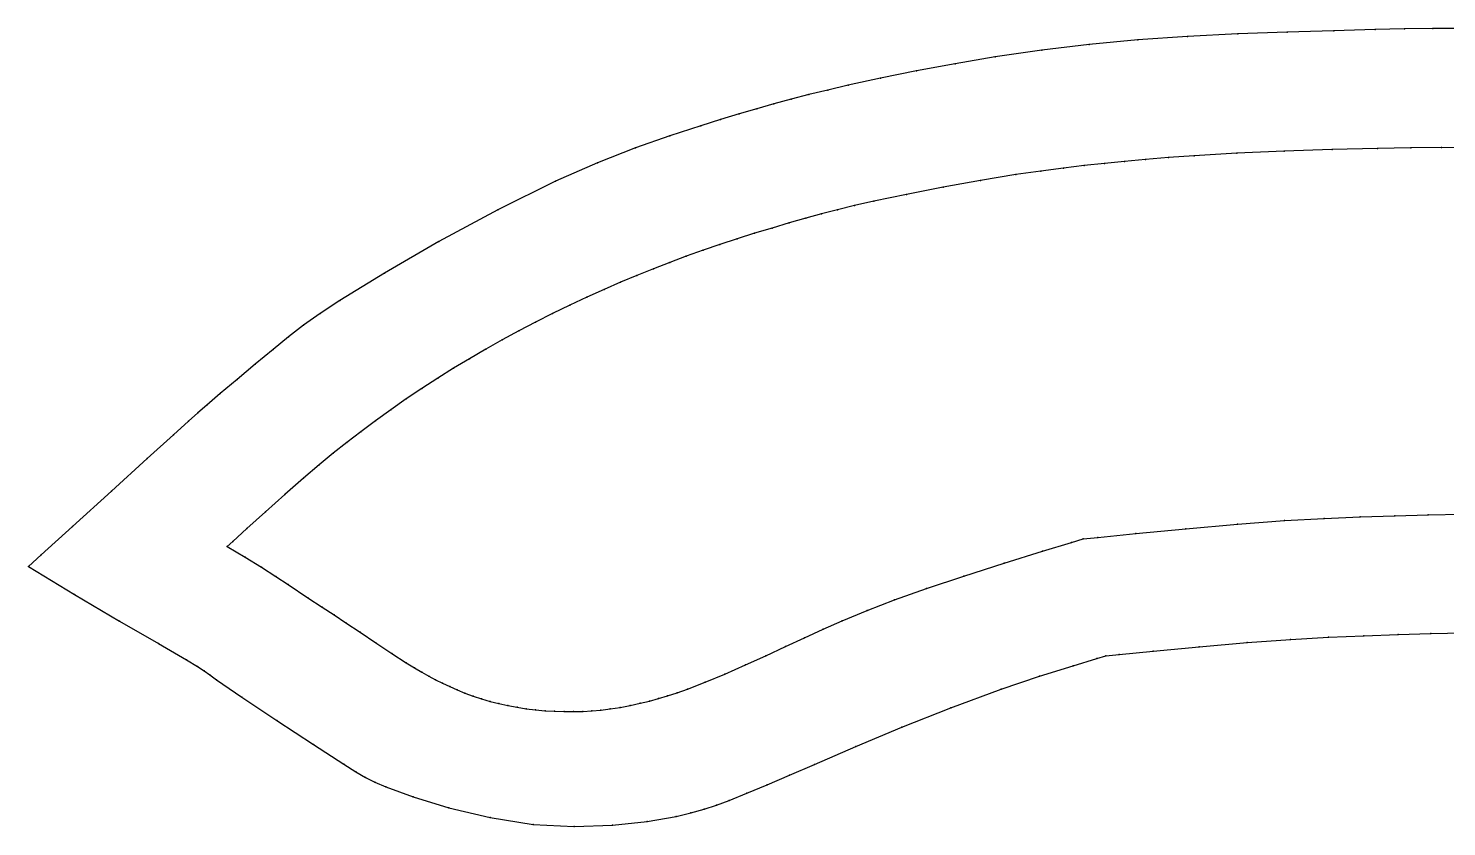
# Model space of a CAD drawing. Extents: x 50 to 2594, y 47 to 2136.
# Drawn here: x 2339.2 to 2434.8, y 1558.4 to 1612.2 of the extents above; entities that cross this region are included whole.
import ezdxf

# ---------------------------------------------------------------- set-up
doc = ezdxf.new("R2010")
doc.units = 0

# ---------------------------------------------------------------- blocks, each defined once
blk = doc.blocks.new('837.CUELLO_XS')
at = {"layer": '1'}
blk.add_lwpolyline([(2435.938, 1612.176), (2433.84, 1612.188), (2431.931, 1612.157), (2429.948, 1612.104), (2427.161, 1612.032), (2424.027, 1611.943), (2420.694, 1611.82), (2417.311, 1611.647), (2413.95, 1611.405), (2410.679, 1611.094), (2407.483, 1610.713), (2404.35, 1610.261), (2401.649, 1609.809), (2399.053, 1609.325), (2396.631, 1608.832), (2394.451, 1608.355), (2393.064, 1608.033), (2391.795, 1607.722), (2390.602, 1607.414), (2389.443, 1607.101), (2388.284, 1606.774), (2387.093, 1606.425), (2385.845, 1606.047), (2384.515, 1605.633), (2382.434, 1604.958), (2380.12, 1604.143), (2377.557, 1603.139), (2374.73, 1601.896), (2370.837, 1599.968), (2366.871, 1597.824), (2363.199, 1595.704), (2360.19, 1593.85), (2358.862, 1592.971), (2357.754, 1592.183), (2356.738, 1591.404), (2355.689, 1590.556), (2354.495, 1589.567), (2353.266, 1588.537), (2352.134, 1587.581), (2351.232, 1586.813), (2350.624, 1586.289), (2349.992, 1585.726), (2348.976, 1584.805), (2347.217, 1583.204), (2344.8, 1581.008), (2342.175, 1578.624), (2340.068, 1576.711), (2339.205, 1575.927), (2342.304, 1574.04), (2345.338, 1572.26), (2347.972, 1570.743), (2349.869, 1569.644), (2350.598, 1569.201), (2351.054, 1568.899), (2351.424, 1568.63), (2351.89, 1568.291), (2353.584, 1567.132), (2355.937, 1565.571), (2358.411, 1563.95), (2360.47, 1562.614), (2361.278, 1562.099), (2361.926, 1561.714), (2362.548, 1561.397), (2363.281, 1561.084), (2365.128, 1560.413), (2367.544, 1559.681), (2370.313, 1559.021), (2373.22, 1558.565), (2375.982, 1558.411), (2378.572, 1558.499), (2380.893, 1558.754), (2382.846, 1559.1), (2383.847, 1559.333), (2384.733, 1559.584), (2385.568, 1559.862), (2386.419, 1560.18), (2387.624, 1560.662), (2388.975, 1561.227), (2390.485, 1561.874), (2392.167, 1562.602), (2394.966, 1563.808), (2398.066, 1565.109), (2401.363, 1566.424), (2404.755, 1567.674), (2407.342, 1568.543), (2409.596, 1569.253), (2411.19, 1569.731), (2411.793, 1569.907), (2412.699, 1570.002), (2415.002, 1570.236), (2418.086, 1570.533), (2421.332, 1570.817), (2424.236, 1571.028), (2426.814, 1571.173), (2429.195, 1571.272), (2431.505, 1571.349), (2433.71, 1571.414), (2435.956, 1571.467)], dxfattribs=at)
at = {"layer": '14'}
blk.add_lwpolyline([(2436.392, 1604.145), (2434.425, 1604.154), (2432.361, 1604.142), (2430.114, 1604.106), (2427.049, 1604.026), (2423.812, 1603.912), (2420.638, 1603.771), (2417.761, 1603.609), (2416.024, 1603.486), (2414.48, 1603.357), (2413.063, 1603.223), (2411.706, 1603.084), (2410.353, 1602.939), (2408.942, 1602.776), (2407.424, 1602.579), (2405.749, 1602.334), (2403.36, 1601.94), (2400.834, 1601.483), (2398.369, 1601.003), (2396.165, 1600.541), (2394.868, 1600.247), (2393.722, 1599.966), (2392.656, 1599.687), (2391.599, 1599.397), (2390.478, 1599.079), (2389.316, 1598.739), (2388.134, 1598.382), (2386.954, 1598.01), (2385.798, 1597.629), (2384.661, 1597.237), (2383.538, 1596.834), (2382.425, 1596.418), (2381.317, 1595.988), (2380.211, 1595.544), (2379.104, 1595.082), (2377.993, 1594.6), (2376.84, 1594.08), (2375.684, 1593.539), (2374.53, 1592.978), (2373.384, 1592.399), (2372.252, 1591.805), (2371.132, 1591.196), (2370.025, 1590.573), (2368.931, 1589.936), (2367.854, 1589.289), (2366.787, 1588.624), (2365.726, 1587.938), (2364.669, 1587.228), (2363.625, 1586.497), (2362.598, 1585.754), (2361.606, 1585.015), (2360.668, 1584.294), (2359.741, 1583.561), (2358.799, 1582.786), (2357.748, 1581.889), (2356.496, 1580.789), (2355.194, 1579.627), (2353.931, 1578.49), (2352.975, 1577.626), (2352.596, 1577.282), (2353.814, 1576.574), (2354.906, 1575.896), (2355.87, 1575.269), (2356.705, 1574.712), (2358.04, 1573.825), (2359.009, 1573.189), (2359.799, 1572.674), (2360.595, 1572.15), (2361.559, 1571.504), (2362.624, 1570.787), (2363.689, 1570.078), (2364.656, 1569.452), (2365.22, 1569.102), (2365.72, 1568.809), (2366.185, 1568.551), (2366.645, 1568.31), (2367.109, 1568.076), (2367.595, 1567.844), (2368.097, 1567.619), (2368.615, 1567.406), (2369.173, 1567.201), (2369.743, 1567.015), (2370.323, 1566.848), (2370.911, 1566.699), (2371.518, 1566.566), (2372.131, 1566.452), (2372.751, 1566.356), (2373.378, 1566.28), (2374.02, 1566.221), (2374.665, 1566.181), (2375.308, 1566.159), (2375.944, 1566.156), (2376.556, 1566.17), (2377.165, 1566.204), (2377.777, 1566.259), (2378.4, 1566.337), (2379.071, 1566.445), (2379.748, 1566.574), (2380.417, 1566.719), (2381.061, 1566.874), (2381.67, 1567.034), (2382.276, 1567.212), (2382.911, 1567.419), (2383.612, 1567.672), (2384.797, 1568.137), (2386.123, 1568.692), (2387.517, 1569.3), (2388.905, 1569.927), (2390.222, 1570.537), (2391.495, 1571.132), (2392.755, 1571.713), (2394.036, 1572.282), (2395.712, 1572.979), (2397.57, 1573.691), (2399.714, 1574.452), (2402.245, 1575.294), (2404.95, 1576.154), (2407.547, 1576.96), (2409.499, 1577.556), (2410.269, 1577.79), (2411.275, 1577.895), (2413.819, 1578.153), (2417.19, 1578.48), (2420.673, 1578.79), (2423.832, 1579.024), (2426.524, 1579.176), (2428.941, 1579.274), (2431.271, 1579.345), (2433.519, 1579.409), (2435.839, 1579.463)], dxfattribs=at)
at = {"layer": '2'}
for p in [(2410.269, 1577.79), (2352.596, 1577.282), (2339.205, 1575.927), (2411.793, 1569.907)]:
    blk.add_point(p, dxfattribs=at)
at = {"layer": '3'}
for p in [(2431.931, 1612.157), (2433.84, 1612.188), (2413.95, 1611.405), (2417.311, 1611.647), (2420.694, 1611.82), (2424.027, 1611.943), (2427.161, 1612.032), (2429.948, 1612.104), (2404.35, 1610.261), (2407.483, 1610.713), (2410.679, 1611.094), (2399.053, 1609.325), (2401.649, 1609.809), (2394.451, 1608.355), (2396.631, 1608.832), (2390.602, 1607.414), (2391.795, 1607.722), (2393.064, 1608.033), (2387.093, 1606.425), (2388.284, 1606.774), (2389.443, 1607.101), (2384.515, 1605.633), (2385.845, 1606.047), (2382.434, 1604.958), (2380.12, 1604.143), (2417.761, 1603.609), (2420.638, 1603.771), (2423.812, 1603.912), (2427.049, 1604.026), (2430.114, 1604.106), (2432.361, 1604.142), (2434.425, 1604.154), (2377.557, 1603.139), (2407.424, 1602.579), (2408.942, 1602.776), (2410.353, 1602.939), (2411.706, 1603.084), (2413.063, 1603.223), (2414.48, 1603.357), (2416.024, 1603.486), (2374.73, 1601.896), (2403.36, 1601.94), (2405.749, 1602.334), (2398.369, 1601.003), (2400.834, 1601.483), (2370.837, 1599.968), (2393.722, 1599.966), (2394.868, 1600.247), (2396.165, 1600.541), (2389.316, 1598.739), (2390.478, 1599.079), (2391.599, 1599.397), (2392.656, 1599.687), (2366.871, 1597.824), (2386.954, 1598.01), (2388.134, 1598.382), (2383.538, 1596.834), (2384.661, 1597.237), (2385.798, 1597.629), (2381.317, 1595.988), (2382.425, 1596.418), (2363.199, 1595.704), (2379.104, 1595.082), (2380.211, 1595.544), (2376.84, 1594.08), (2377.993, 1594.6), (2360.19, 1593.85), (2375.684, 1593.539), (2357.754, 1592.183), (2358.862, 1592.971), (2373.384, 1592.399), (2374.53, 1592.978), (2356.738, 1591.404), (2371.132, 1591.196), (2372.252, 1591.805), (2355.689, 1590.556), (2370.025, 1590.573), (2354.495, 1589.567), (2367.854, 1589.289), (2368.931, 1589.936), (2353.266, 1588.537), (2366.787, 1588.624), (2352.134, 1587.581), (2365.726, 1587.938), (2351.232, 1586.813), (2363.625, 1586.497), (2364.669, 1587.228), (2349.992, 1585.726), (2350.624, 1586.289), (2362.598, 1585.754), (2348.976, 1584.805), (2361.606, 1585.015), (2359.741, 1583.561), (2360.668, 1584.294), (2347.217, 1583.204), (2358.799, 1582.786), (2357.748, 1581.889), (2344.8, 1581.008), (2356.496, 1580.789), (2355.194, 1579.627), (2420.673, 1578.79), (2423.832, 1579.024), (2426.524, 1579.176), (2428.941, 1579.274), (2431.271, 1579.345), (2433.519, 1579.409), (2342.175, 1578.624), (2353.931, 1578.49), (2411.275, 1577.895), (2413.819, 1578.153), (2417.19, 1578.48), (2352.975, 1577.626), (2407.547, 1576.96), (2409.499, 1577.556), (2340.068, 1576.711), (2353.814, 1576.574), (2354.906, 1575.896), (2404.95, 1576.154), (2355.87, 1575.269), (2402.245, 1575.294), (2342.304, 1574.04), (2356.705, 1574.712), (2399.714, 1574.452), (2358.04, 1573.825), (2359.009, 1573.189), (2395.712, 1572.979), (2397.57, 1573.691), (2345.338, 1572.26), (2359.799, 1572.674), (2360.595, 1572.15), (2394.036, 1572.282), (2361.559, 1571.504), (2391.495, 1571.132), (2392.755, 1571.713), (2424.236, 1571.028), (2426.814, 1571.173), (2429.195, 1571.272), (2431.505, 1571.349), (2433.71, 1571.414), (2347.972, 1570.743), (2362.624, 1570.787), (2363.689, 1570.078), (2390.222, 1570.537), (2415.002, 1570.236), (2418.086, 1570.533), (2421.332, 1570.817), (2349.869, 1569.644), (2350.598, 1569.201), (2364.656, 1569.452), (2387.517, 1569.3), (2388.905, 1569.927), (2409.596, 1569.253), (2411.19, 1569.731), (2412.699, 1570.002), (2351.054, 1568.899), (2351.424, 1568.63), (2351.89, 1568.291), (2365.22, 1569.102), (2365.72, 1568.809), (2366.185, 1568.551), (2366.645, 1568.31), (2386.123, 1568.692), (2407.342, 1568.543), (2367.109, 1568.076), (2367.595, 1567.844), (2368.097, 1567.619), (2368.615, 1567.406), (2382.276, 1567.212), (2382.911, 1567.419), (2383.612, 1567.672), (2384.797, 1568.137), (2404.755, 1567.674), (2353.584, 1567.132), (2369.173, 1567.201), (2369.743, 1567.015), (2370.323, 1566.848), (2370.911, 1566.699), (2371.518, 1566.566), (2372.131, 1566.452), (2372.751, 1566.356), (2373.378, 1566.28), (2377.777, 1566.259), (2378.4, 1566.337), (2379.071, 1566.445), (2379.748, 1566.574), (2380.417, 1566.719), (2381.061, 1566.874), (2381.67, 1567.034), (2401.363, 1566.424), (2355.937, 1565.571), (2374.02, 1566.221), (2374.665, 1566.181), (2375.308, 1566.159), (2375.944, 1566.156), (2376.556, 1566.17), (2377.165, 1566.204), (2398.066, 1565.109), (2358.411, 1563.95), (2394.966, 1563.808), (2360.47, 1562.614), (2392.167, 1562.602), (2361.278, 1562.099), (2361.926, 1561.714), (2390.485, 1561.874), (2362.548, 1561.397), (2363.281, 1561.084), (2387.624, 1560.662), (2388.975, 1561.227), (2365.128, 1560.413), (2367.544, 1559.681), (2384.733, 1559.584), (2385.568, 1559.862), (2386.419, 1560.18), (2370.313, 1559.021), (2380.893, 1558.754), (2382.846, 1559.1), (2383.847, 1559.333), (2373.22, 1558.565), (2375.982, 1558.411), (2378.572, 1558.499)]:
    blk.add_point(p, dxfattribs=at)
blk = doc.blocks.new('837.CUELLO_S')
at = {"layer": '1'}
blk.add_lwpolyline([(2435.938, 1612.176), (2433.84, 1612.188), (2431.931, 1612.157), (2429.948, 1612.104), (2427.161, 1612.032), (2424.027, 1611.943), (2420.694, 1611.82), (2417.311, 1611.647), (2413.95, 1611.405), (2410.679, 1611.094), (2407.483, 1610.713), (2404.35, 1610.261), (2401.649, 1609.809), (2399.053, 1609.325), (2396.631, 1608.832), (2394.451, 1608.355), (2393.064, 1608.033), (2391.795, 1607.722), (2390.602, 1607.414), (2389.443, 1607.101), (2388.284, 1606.774), (2387.093, 1606.425), (2385.845, 1606.047), (2384.515, 1605.633), (2382.434, 1604.958), (2380.12, 1604.143), (2377.557, 1603.139), (2374.73, 1601.896), (2370.837, 1599.968), (2366.871, 1597.824), (2363.199, 1595.704), (2360.19, 1593.85), (2358.862, 1592.971), (2357.754, 1592.183), (2356.738, 1591.404), (2355.689, 1590.556), (2354.495, 1589.567), (2353.266, 1588.537), (2352.134, 1587.581), (2351.232, 1586.813), (2350.624, 1586.289), (2349.992, 1585.726), (2348.976, 1584.805), (2347.217, 1583.204), (2344.8, 1581.008), (2342.175, 1578.624), (2340.068, 1576.711), (2339.205, 1575.927), (2342.304, 1574.04), (2345.338, 1572.26), (2347.972, 1570.743), (2349.869, 1569.644), (2350.598, 1569.201), (2351.054, 1568.899), (2351.424, 1568.63), (2351.89, 1568.291), (2353.584, 1567.132), (2355.937, 1565.571), (2358.411, 1563.95), (2360.47, 1562.614), (2361.278, 1562.099), (2361.926, 1561.714), (2362.548, 1561.397), (2363.281, 1561.084), (2365.128, 1560.413), (2367.544, 1559.681), (2370.313, 1559.021), (2373.22, 1558.565), (2375.982, 1558.411), (2378.572, 1558.499), (2380.893, 1558.754), (2382.846, 1559.1), (2383.847, 1559.333), (2384.733, 1559.584), (2385.568, 1559.862), (2386.419, 1560.18), (2387.624, 1560.662), (2388.975, 1561.227), (2390.485, 1561.874), (2392.167, 1562.602), (2394.966, 1563.808), (2398.066, 1565.109), (2401.363, 1566.424), (2404.755, 1567.674), (2407.342, 1568.543), (2409.596, 1569.253), (2411.19, 1569.731), (2411.793, 1569.907), (2412.699, 1570.002), (2415.002, 1570.236), (2418.086, 1570.533), (2421.332, 1570.817), (2424.236, 1571.028), (2426.814, 1571.173), (2429.195, 1571.272), (2431.505, 1571.349), (2433.71, 1571.414), (2435.956, 1571.467)], dxfattribs=at)
at = {"layer": '14'}
blk.add_lwpolyline([(2436.392, 1604.145), (2434.425, 1604.154), (2432.361, 1604.142), (2430.114, 1604.106), (2427.049, 1604.026), (2423.812, 1603.912), (2420.638, 1603.771), (2417.761, 1603.609), (2416.024, 1603.486), (2414.48, 1603.357), (2413.063, 1603.223), (2411.706, 1603.084), (2410.353, 1602.939), (2408.942, 1602.776), (2407.424, 1602.579), (2405.749, 1602.334), (2403.36, 1601.94), (2400.834, 1601.483), (2398.369, 1601.003), (2396.165, 1600.541), (2394.868, 1600.247), (2393.722, 1599.966), (2392.656, 1599.687), (2391.599, 1599.397), (2390.478, 1599.079), (2389.316, 1598.739), (2388.134, 1598.382), (2386.954, 1598.01), (2385.798, 1597.629), (2384.661, 1597.237), (2383.538, 1596.834), (2382.425, 1596.418), (2381.317, 1595.988), (2380.211, 1595.544), (2379.104, 1595.082), (2377.993, 1594.6), (2376.84, 1594.08), (2375.684, 1593.539), (2374.53, 1592.978), (2373.384, 1592.399), (2372.252, 1591.805), (2371.132, 1591.196), (2370.025, 1590.573), (2368.931, 1589.936), (2367.854, 1589.289), (2366.787, 1588.624), (2365.726, 1587.938), (2364.669, 1587.228), (2363.625, 1586.497), (2362.598, 1585.754), (2361.606, 1585.015), (2360.668, 1584.294), (2359.741, 1583.561), (2358.799, 1582.786), (2357.748, 1581.889), (2356.496, 1580.789), (2355.194, 1579.627), (2353.931, 1578.49), (2352.975, 1577.626), (2352.596, 1577.282), (2353.814, 1576.574), (2354.906, 1575.896), (2355.87, 1575.269), (2356.705, 1574.712), (2358.04, 1573.825), (2359.009, 1573.189), (2359.799, 1572.674), (2360.595, 1572.15), (2361.559, 1571.504), (2362.624, 1570.787), (2363.689, 1570.078), (2364.656, 1569.452), (2365.22, 1569.102), (2365.72, 1568.809), (2366.185, 1568.551), (2366.645, 1568.31), (2367.109, 1568.076), (2367.595, 1567.844), (2368.097, 1567.619), (2368.615, 1567.406), (2369.173, 1567.201), (2369.743, 1567.015), (2370.323, 1566.848), (2370.911, 1566.699), (2371.518, 1566.566), (2372.131, 1566.452), (2372.751, 1566.356), (2373.378, 1566.28), (2374.02, 1566.221), (2374.665, 1566.181), (2375.308, 1566.159), (2375.944, 1566.156), (2376.556, 1566.17), (2377.165, 1566.204), (2377.777, 1566.259), (2378.4, 1566.337), (2379.071, 1566.445), (2379.748, 1566.574), (2380.417, 1566.719), (2381.061, 1566.874), (2381.67, 1567.034), (2382.276, 1567.212), (2382.911, 1567.419), (2383.612, 1567.672), (2384.797, 1568.137), (2386.123, 1568.692), (2387.517, 1569.3), (2388.905, 1569.927), (2390.222, 1570.537), (2391.495, 1571.132), (2392.755, 1571.713), (2394.036, 1572.282), (2395.712, 1572.979), (2397.57, 1573.691), (2399.714, 1574.452), (2402.245, 1575.294), (2404.95, 1576.154), (2407.547, 1576.96), (2409.499, 1577.556), (2410.269, 1577.79), (2411.275, 1577.895), (2413.819, 1578.153), (2417.19, 1578.48), (2420.673, 1578.79), (2423.832, 1579.024), (2426.524, 1579.176), (2428.941, 1579.274), (2431.271, 1579.345), (2433.519, 1579.409), (2435.839, 1579.463)], dxfattribs=at)
at = {"layer": '2'}
for p in [(2410.269, 1577.79), (2352.596, 1577.282), (2339.205, 1575.927), (2411.793, 1569.907)]:
    blk.add_point(p, dxfattribs=at)
at = {"layer": '3'}
for p in [(2431.931, 1612.157), (2433.84, 1612.188), (2413.95, 1611.405), (2417.311, 1611.647), (2420.694, 1611.82), (2424.027, 1611.943), (2427.161, 1612.032), (2429.948, 1612.104), (2404.35, 1610.261), (2407.483, 1610.713), (2410.679, 1611.094), (2399.053, 1609.325), (2401.649, 1609.809), (2394.451, 1608.355), (2396.631, 1608.832), (2390.602, 1607.414), (2391.795, 1607.722), (2393.064, 1608.033), (2387.093, 1606.425), (2388.284, 1606.774), (2389.443, 1607.101), (2384.515, 1605.633), (2385.845, 1606.047), (2382.434, 1604.958), (2380.12, 1604.143), (2417.761, 1603.609), (2420.638, 1603.771), (2423.812, 1603.912), (2427.049, 1604.026), (2430.114, 1604.106), (2432.361, 1604.142), (2434.425, 1604.154), (2377.557, 1603.139), (2407.424, 1602.579), (2408.942, 1602.776), (2410.353, 1602.939), (2411.706, 1603.084), (2413.063, 1603.223), (2414.48, 1603.357), (2416.024, 1603.486), (2374.73, 1601.896), (2403.36, 1601.94), (2405.749, 1602.334), (2398.369, 1601.003), (2400.834, 1601.483), (2370.837, 1599.968), (2393.722, 1599.966), (2394.868, 1600.247), (2396.165, 1600.541), (2389.316, 1598.739), (2390.478, 1599.079), (2391.599, 1599.397), (2392.656, 1599.687), (2366.871, 1597.824), (2386.954, 1598.01), (2388.134, 1598.382), (2383.538, 1596.834), (2384.661, 1597.237), (2385.798, 1597.629), (2381.317, 1595.988), (2382.425, 1596.418), (2363.199, 1595.704), (2379.104, 1595.082), (2380.211, 1595.544), (2376.84, 1594.08), (2377.993, 1594.6), (2360.19, 1593.85), (2375.684, 1593.539), (2357.754, 1592.183), (2358.862, 1592.971), (2373.384, 1592.399), (2374.53, 1592.978), (2356.738, 1591.404), (2371.132, 1591.196), (2372.252, 1591.805), (2355.689, 1590.556), (2370.025, 1590.573), (2354.495, 1589.567), (2367.854, 1589.289), (2368.931, 1589.936), (2353.266, 1588.537), (2366.787, 1588.624), (2352.134, 1587.581), (2365.726, 1587.938), (2351.232, 1586.813), (2363.625, 1586.497), (2364.669, 1587.228), (2349.992, 1585.726), (2350.624, 1586.289), (2362.598, 1585.754), (2348.976, 1584.805), (2361.606, 1585.015), (2359.741, 1583.561), (2360.668, 1584.294), (2347.217, 1583.204), (2358.799, 1582.786), (2357.748, 1581.889), (2344.8, 1581.008), (2356.496, 1580.789), (2355.194, 1579.627), (2420.673, 1578.79), (2423.832, 1579.024), (2426.524, 1579.176), (2428.941, 1579.274), (2431.271, 1579.345), (2433.519, 1579.409), (2342.175, 1578.624), (2353.931, 1578.49), (2411.275, 1577.895), (2413.819, 1578.153), (2417.19, 1578.48), (2352.975, 1577.626), (2407.547, 1576.96), (2409.499, 1577.556), (2340.068, 1576.711), (2353.814, 1576.574), (2354.906, 1575.896), (2404.95, 1576.154), (2355.87, 1575.269), (2402.245, 1575.294), (2342.304, 1574.04), (2356.705, 1574.712), (2399.714, 1574.452), (2358.04, 1573.825), (2359.009, 1573.189), (2395.712, 1572.979), (2397.57, 1573.691), (2345.338, 1572.26), (2359.799, 1572.674), (2360.595, 1572.15), (2394.036, 1572.282), (2361.559, 1571.504), (2391.495, 1571.132), (2392.755, 1571.713), (2424.236, 1571.028), (2426.814, 1571.173), (2429.195, 1571.272), (2431.505, 1571.349), (2433.71, 1571.414), (2347.972, 1570.743), (2362.624, 1570.787), (2363.689, 1570.078), (2390.222, 1570.537), (2415.002, 1570.236), (2418.086, 1570.533), (2421.332, 1570.817), (2349.869, 1569.644), (2350.598, 1569.201), (2364.656, 1569.452), (2387.517, 1569.3), (2388.905, 1569.927), (2409.596, 1569.253), (2411.19, 1569.731), (2412.699, 1570.002), (2351.054, 1568.899), (2351.424, 1568.63), (2351.89, 1568.291), (2365.22, 1569.102), (2365.72, 1568.809), (2366.185, 1568.551), (2366.645, 1568.31), (2386.123, 1568.692), (2407.342, 1568.543), (2367.109, 1568.076), (2367.595, 1567.844), (2368.097, 1567.619), (2368.615, 1567.406), (2382.276, 1567.212), (2382.911, 1567.419), (2383.612, 1567.672), (2384.797, 1568.137), (2404.755, 1567.674), (2353.584, 1567.132), (2369.173, 1567.201), (2369.743, 1567.015), (2370.323, 1566.848), (2370.911, 1566.699), (2371.518, 1566.566), (2372.131, 1566.452), (2372.751, 1566.356), (2373.378, 1566.28), (2377.777, 1566.259), (2378.4, 1566.337), (2379.071, 1566.445), (2379.748, 1566.574), (2380.417, 1566.719), (2381.061, 1566.874), (2381.67, 1567.034), (2401.363, 1566.424), (2355.937, 1565.571), (2374.02, 1566.221), (2374.665, 1566.181), (2375.308, 1566.159), (2375.944, 1566.156), (2376.556, 1566.17), (2377.165, 1566.204), (2398.066, 1565.109), (2358.411, 1563.95), (2394.966, 1563.808), (2360.47, 1562.614), (2392.167, 1562.602), (2361.278, 1562.099), (2361.926, 1561.714), (2390.485, 1561.874), (2362.548, 1561.397), (2363.281, 1561.084), (2387.624, 1560.662), (2388.975, 1561.227), (2365.128, 1560.413), (2367.544, 1559.681), (2384.733, 1559.584), (2385.568, 1559.862), (2386.419, 1560.18), (2370.313, 1559.021), (2380.893, 1558.754), (2382.846, 1559.1), (2383.847, 1559.333), (2373.22, 1558.565), (2375.982, 1558.411), (2378.572, 1558.499)]:
    blk.add_point(p, dxfattribs=at)
blk = doc.blocks.new('837.CUELLO_M')
at = {"layer": '1'}
blk.add_lwpolyline([(2435.938, 1612.176), (2433.84, 1612.188), (2431.931, 1612.157), (2429.948, 1612.104), (2427.161, 1612.032), (2424.027, 1611.943), (2420.694, 1611.82), (2417.311, 1611.647), (2413.95, 1611.405), (2410.679, 1611.094), (2407.483, 1610.713), (2404.35, 1610.261), (2401.649, 1609.809), (2399.053, 1609.325), (2396.631, 1608.832), (2394.451, 1608.355), (2393.064, 1608.033), (2391.795, 1607.722), (2390.602, 1607.414), (2389.443, 1607.101), (2388.284, 1606.774), (2387.093, 1606.425), (2385.845, 1606.047), (2384.515, 1605.633), (2382.434, 1604.958), (2380.12, 1604.143), (2377.557, 1603.139), (2374.73, 1601.896), (2370.837, 1599.968), (2366.871, 1597.824), (2363.199, 1595.704), (2360.19, 1593.85), (2358.862, 1592.971), (2357.754, 1592.183), (2356.738, 1591.404), (2355.689, 1590.556), (2354.495, 1589.567), (2353.266, 1588.537), (2352.134, 1587.581), (2351.232, 1586.813), (2350.624, 1586.289), (2349.992, 1585.726), (2348.976, 1584.805), (2347.217, 1583.204), (2344.8, 1581.008), (2342.175, 1578.624), (2340.068, 1576.711), (2339.205, 1575.927), (2342.304, 1574.04), (2345.338, 1572.26), (2347.972, 1570.743), (2349.869, 1569.644), (2350.598, 1569.201), (2351.054, 1568.899), (2351.424, 1568.63), (2351.89, 1568.291), (2353.584, 1567.132), (2355.937, 1565.571), (2358.411, 1563.95), (2360.47, 1562.614), (2361.278, 1562.099), (2361.926, 1561.714), (2362.548, 1561.397), (2363.281, 1561.084), (2365.128, 1560.413), (2367.544, 1559.681), (2370.313, 1559.021), (2373.22, 1558.565), (2375.982, 1558.411), (2378.572, 1558.499), (2380.893, 1558.754), (2382.846, 1559.1), (2383.847, 1559.333), (2384.733, 1559.584), (2385.568, 1559.862), (2386.419, 1560.18), (2387.624, 1560.662), (2388.975, 1561.227), (2390.485, 1561.874), (2392.167, 1562.602), (2394.966, 1563.808), (2398.066, 1565.109), (2401.363, 1566.424), (2404.755, 1567.674), (2407.342, 1568.543), (2409.596, 1569.253), (2411.19, 1569.731), (2411.793, 1569.907), (2412.699, 1570.002), (2415.002, 1570.236), (2418.086, 1570.533), (2421.332, 1570.817), (2424.236, 1571.028), (2426.814, 1571.173), (2429.195, 1571.272), (2431.505, 1571.349), (2433.71, 1571.414), (2435.956, 1571.467)], dxfattribs=at)
at = {"layer": '14'}
blk.add_lwpolyline([(2436.392, 1604.145), (2434.425, 1604.154), (2432.361, 1604.142), (2430.114, 1604.106), (2427.049, 1604.026), (2423.812, 1603.912), (2420.638, 1603.771), (2417.761, 1603.609), (2416.024, 1603.486), (2414.48, 1603.357), (2413.063, 1603.223), (2411.706, 1603.084), (2410.353, 1602.939), (2408.942, 1602.776), (2407.424, 1602.579), (2405.749, 1602.334), (2403.36, 1601.94), (2400.834, 1601.483), (2398.369, 1601.003), (2396.165, 1600.541), (2394.868, 1600.247), (2393.722, 1599.966), (2392.656, 1599.687), (2391.599, 1599.397), (2390.478, 1599.079), (2389.316, 1598.739), (2388.134, 1598.382), (2386.954, 1598.01), (2385.798, 1597.629), (2384.661, 1597.237), (2383.538, 1596.834), (2382.425, 1596.418), (2381.317, 1595.988), (2380.211, 1595.544), (2379.104, 1595.082), (2377.993, 1594.6), (2376.84, 1594.08), (2375.684, 1593.539), (2374.53, 1592.978), (2373.384, 1592.399), (2372.252, 1591.805), (2371.132, 1591.196), (2370.025, 1590.573), (2368.931, 1589.936), (2367.854, 1589.289), (2366.787, 1588.624), (2365.726, 1587.938), (2364.669, 1587.228), (2363.625, 1586.497), (2362.598, 1585.754), (2361.606, 1585.015), (2360.668, 1584.294), (2359.741, 1583.561), (2358.799, 1582.786), (2357.748, 1581.889), (2356.496, 1580.789), (2355.194, 1579.627), (2353.931, 1578.49), (2352.975, 1577.626), (2352.596, 1577.282), (2353.814, 1576.574), (2354.906, 1575.896), (2355.87, 1575.269), (2356.705, 1574.712), (2358.04, 1573.825), (2359.009, 1573.189), (2359.799, 1572.674), (2360.595, 1572.15), (2361.559, 1571.504), (2362.624, 1570.787), (2363.689, 1570.078), (2364.656, 1569.452), (2365.22, 1569.102), (2365.72, 1568.809), (2366.185, 1568.551), (2366.645, 1568.31), (2367.109, 1568.076), (2367.595, 1567.844), (2368.097, 1567.619), (2368.615, 1567.406), (2369.173, 1567.201), (2369.743, 1567.015), (2370.323, 1566.848), (2370.911, 1566.699), (2371.518, 1566.566), (2372.131, 1566.452), (2372.751, 1566.356), (2373.378, 1566.28), (2374.02, 1566.221), (2374.665, 1566.181), (2375.308, 1566.159), (2375.944, 1566.156), (2376.556, 1566.17), (2377.165, 1566.204), (2377.777, 1566.259), (2378.4, 1566.337), (2379.071, 1566.445), (2379.748, 1566.574), (2380.417, 1566.719), (2381.061, 1566.874), (2381.67, 1567.034), (2382.276, 1567.212), (2382.911, 1567.419), (2383.612, 1567.672), (2384.797, 1568.137), (2386.123, 1568.692), (2387.517, 1569.3), (2388.905, 1569.927), (2390.222, 1570.537), (2391.495, 1571.132), (2392.755, 1571.713), (2394.036, 1572.282), (2395.712, 1572.979), (2397.57, 1573.691), (2399.714, 1574.452), (2402.245, 1575.294), (2404.95, 1576.154), (2407.547, 1576.96), (2409.499, 1577.556), (2410.269, 1577.79), (2411.275, 1577.895), (2413.819, 1578.153), (2417.19, 1578.48), (2420.673, 1578.79), (2423.832, 1579.024), (2426.524, 1579.176), (2428.941, 1579.274), (2431.271, 1579.345), (2433.519, 1579.409), (2435.839, 1579.463)], dxfattribs=at)
at = {"layer": '2'}
for p in [(2410.269, 1577.79), (2352.596, 1577.282), (2339.205, 1575.927), (2411.793, 1569.907)]:
    blk.add_point(p, dxfattribs=at)
at = {"layer": '3'}
for p in [(2431.931, 1612.157), (2433.84, 1612.188), (2413.95, 1611.405), (2417.311, 1611.647), (2420.694, 1611.82), (2424.027, 1611.943), (2427.161, 1612.032), (2429.948, 1612.104), (2404.35, 1610.261), (2407.483, 1610.713), (2410.679, 1611.094), (2399.053, 1609.325), (2401.649, 1609.809), (2394.451, 1608.355), (2396.631, 1608.832), (2390.602, 1607.414), (2391.795, 1607.722), (2393.064, 1608.033), (2387.093, 1606.425), (2388.284, 1606.774), (2389.443, 1607.101), (2384.515, 1605.633), (2385.845, 1606.047), (2382.434, 1604.958), (2380.12, 1604.143), (2417.761, 1603.609), (2420.638, 1603.771), (2423.812, 1603.912), (2427.049, 1604.026), (2430.114, 1604.106), (2432.361, 1604.142), (2434.425, 1604.154), (2377.557, 1603.139), (2407.424, 1602.579), (2408.942, 1602.776), (2410.353, 1602.939), (2411.706, 1603.084), (2413.063, 1603.223), (2414.48, 1603.357), (2416.024, 1603.486), (2374.73, 1601.896), (2403.36, 1601.94), (2405.749, 1602.334), (2398.369, 1601.003), (2400.834, 1601.483), (2370.837, 1599.968), (2393.722, 1599.966), (2394.868, 1600.247), (2396.165, 1600.541), (2389.316, 1598.739), (2390.478, 1599.079), (2391.599, 1599.397), (2392.656, 1599.687), (2366.871, 1597.824), (2386.954, 1598.01), (2388.134, 1598.382), (2383.538, 1596.834), (2384.661, 1597.237), (2385.798, 1597.629), (2381.317, 1595.988), (2382.425, 1596.418), (2363.199, 1595.704), (2379.104, 1595.082), (2380.211, 1595.544), (2376.84, 1594.08), (2377.993, 1594.6), (2360.19, 1593.85), (2375.684, 1593.539), (2357.754, 1592.183), (2358.862, 1592.971), (2373.384, 1592.399), (2374.53, 1592.978), (2356.738, 1591.404), (2371.132, 1591.196), (2372.252, 1591.805), (2355.689, 1590.556), (2370.025, 1590.573), (2354.495, 1589.567), (2367.854, 1589.289), (2368.931, 1589.936), (2353.266, 1588.537), (2366.787, 1588.624), (2352.134, 1587.581), (2365.726, 1587.938), (2351.232, 1586.813), (2363.625, 1586.497), (2364.669, 1587.228), (2349.992, 1585.726), (2350.624, 1586.289), (2362.598, 1585.754), (2348.976, 1584.805), (2361.606, 1585.015), (2359.741, 1583.561), (2360.668, 1584.294), (2347.217, 1583.204), (2358.799, 1582.786), (2357.748, 1581.889), (2344.8, 1581.008), (2356.496, 1580.789), (2355.194, 1579.627), (2420.673, 1578.79), (2423.832, 1579.024), (2426.524, 1579.176), (2428.941, 1579.274), (2431.271, 1579.345), (2433.519, 1579.409), (2342.175, 1578.624), (2353.931, 1578.49), (2411.275, 1577.895), (2413.819, 1578.153), (2417.19, 1578.48), (2352.975, 1577.626), (2407.547, 1576.96), (2409.499, 1577.556), (2340.068, 1576.711), (2353.814, 1576.574), (2354.906, 1575.896), (2404.95, 1576.154), (2355.87, 1575.269), (2402.245, 1575.294), (2342.304, 1574.04), (2356.705, 1574.712), (2399.714, 1574.452), (2358.04, 1573.825), (2359.009, 1573.189), (2395.712, 1572.979), (2397.57, 1573.691), (2345.338, 1572.26), (2359.799, 1572.674), (2360.595, 1572.15), (2394.036, 1572.282), (2361.559, 1571.504), (2391.495, 1571.132), (2392.755, 1571.713), (2424.236, 1571.028), (2426.814, 1571.173), (2429.195, 1571.272), (2431.505, 1571.349), (2433.71, 1571.414), (2347.972, 1570.743), (2362.624, 1570.787), (2363.689, 1570.078), (2390.222, 1570.537), (2415.002, 1570.236), (2418.086, 1570.533), (2421.332, 1570.817), (2349.869, 1569.644), (2350.598, 1569.201), (2364.656, 1569.452), (2387.517, 1569.3), (2388.905, 1569.927), (2409.596, 1569.253), (2411.19, 1569.731), (2412.699, 1570.002), (2351.054, 1568.899), (2351.424, 1568.63), (2351.89, 1568.291), (2365.22, 1569.102), (2365.72, 1568.809), (2366.185, 1568.551), (2366.645, 1568.31), (2386.123, 1568.692), (2407.342, 1568.543), (2367.109, 1568.076), (2367.595, 1567.844), (2368.097, 1567.619), (2368.615, 1567.406), (2382.276, 1567.212), (2382.911, 1567.419), (2383.612, 1567.672), (2384.797, 1568.137), (2404.755, 1567.674), (2353.584, 1567.132), (2369.173, 1567.201), (2369.743, 1567.015), (2370.323, 1566.848), (2370.911, 1566.699), (2371.518, 1566.566), (2372.131, 1566.452), (2372.751, 1566.356), (2373.378, 1566.28), (2377.777, 1566.259), (2378.4, 1566.337), (2379.071, 1566.445), (2379.748, 1566.574), (2380.417, 1566.719), (2381.061, 1566.874), (2381.67, 1567.034), (2401.363, 1566.424), (2355.937, 1565.571), (2374.02, 1566.221), (2374.665, 1566.181), (2375.308, 1566.159), (2375.944, 1566.156), (2376.556, 1566.17), (2377.165, 1566.204), (2398.066, 1565.109), (2358.411, 1563.95), (2394.966, 1563.808), (2360.47, 1562.614), (2392.167, 1562.602), (2361.278, 1562.099), (2361.926, 1561.714), (2390.485, 1561.874), (2362.548, 1561.397), (2363.281, 1561.084), (2387.624, 1560.662), (2388.975, 1561.227), (2365.128, 1560.413), (2367.544, 1559.681), (2384.733, 1559.584), (2385.568, 1559.862), (2386.419, 1560.18), (2370.313, 1559.021), (2380.893, 1558.754), (2382.846, 1559.1), (2383.847, 1559.333), (2373.22, 1558.565), (2375.982, 1558.411), (2378.572, 1558.499)]:
    blk.add_point(p, dxfattribs=at)
blk = doc.blocks.new('837.CUELLO_L')
at = {"layer": '1'}
blk.add_lwpolyline([(2435.938, 1612.176), (2433.84, 1612.188), (2431.931, 1612.157), (2429.948, 1612.104), (2427.161, 1612.032), (2424.027, 1611.943), (2420.694, 1611.82), (2417.311, 1611.647), (2413.95, 1611.405), (2410.679, 1611.094), (2407.483, 1610.713), (2404.35, 1610.261), (2401.649, 1609.809), (2399.053, 1609.325), (2396.631, 1608.832), (2394.451, 1608.355), (2393.064, 1608.033), (2391.795, 1607.722), (2390.602, 1607.414), (2389.443, 1607.101), (2388.284, 1606.774), (2387.093, 1606.425), (2385.845, 1606.047), (2384.515, 1605.633), (2382.434, 1604.958), (2380.12, 1604.143), (2377.557, 1603.139), (2374.73, 1601.896), (2370.837, 1599.968), (2366.871, 1597.824), (2363.199, 1595.704), (2360.19, 1593.85), (2358.862, 1592.971), (2357.754, 1592.183), (2356.738, 1591.404), (2355.689, 1590.556), (2354.495, 1589.567), (2353.266, 1588.537), (2352.134, 1587.581), (2351.232, 1586.813), (2350.624, 1586.289), (2349.992, 1585.726), (2348.976, 1584.805), (2347.217, 1583.204), (2344.8, 1581.008), (2342.175, 1578.624), (2340.068, 1576.711), (2339.205, 1575.927), (2342.304, 1574.04), (2345.338, 1572.26), (2347.972, 1570.743), (2349.869, 1569.644), (2350.598, 1569.201), (2351.054, 1568.899), (2351.424, 1568.63), (2351.89, 1568.291), (2353.584, 1567.132), (2355.937, 1565.571), (2358.411, 1563.95), (2360.47, 1562.614), (2361.278, 1562.099), (2361.926, 1561.714), (2362.548, 1561.397), (2363.281, 1561.084), (2365.128, 1560.413), (2367.544, 1559.681), (2370.313, 1559.021), (2373.22, 1558.565), (2375.982, 1558.411), (2378.572, 1558.499), (2380.893, 1558.754), (2382.846, 1559.1), (2383.847, 1559.333), (2384.733, 1559.584), (2385.568, 1559.862), (2386.419, 1560.18), (2387.624, 1560.662), (2388.975, 1561.227), (2390.485, 1561.874), (2392.167, 1562.602), (2394.966, 1563.808), (2398.066, 1565.109), (2401.363, 1566.424), (2404.755, 1567.674), (2407.342, 1568.543), (2409.596, 1569.253), (2411.19, 1569.731), (2411.793, 1569.907), (2412.699, 1570.002), (2415.002, 1570.236), (2418.086, 1570.533), (2421.332, 1570.817), (2424.236, 1571.028), (2426.814, 1571.173), (2429.195, 1571.272), (2431.505, 1571.349), (2433.71, 1571.414), (2435.956, 1571.467)], dxfattribs=at)
at = {"layer": '14'}
blk.add_lwpolyline([(2436.392, 1604.145), (2434.425, 1604.154), (2432.361, 1604.142), (2430.114, 1604.106), (2427.049, 1604.026), (2423.812, 1603.912), (2420.638, 1603.771), (2417.761, 1603.609), (2416.024, 1603.486), (2414.48, 1603.357), (2413.063, 1603.223), (2411.706, 1603.084), (2410.353, 1602.939), (2408.942, 1602.776), (2407.424, 1602.579), (2405.749, 1602.334), (2403.36, 1601.94), (2400.834, 1601.483), (2398.369, 1601.003), (2396.165, 1600.541), (2394.868, 1600.247), (2393.722, 1599.966), (2392.656, 1599.687), (2391.599, 1599.397), (2390.478, 1599.079), (2389.316, 1598.739), (2388.134, 1598.382), (2386.954, 1598.01), (2385.798, 1597.629), (2384.661, 1597.237), (2383.538, 1596.834), (2382.425, 1596.418), (2381.317, 1595.988), (2380.211, 1595.544), (2379.104, 1595.082), (2377.993, 1594.6), (2376.84, 1594.08), (2375.684, 1593.539), (2374.53, 1592.978), (2373.384, 1592.399), (2372.252, 1591.805), (2371.132, 1591.196), (2370.025, 1590.573), (2368.931, 1589.936), (2367.854, 1589.289), (2366.787, 1588.624), (2365.726, 1587.938), (2364.669, 1587.228), (2363.625, 1586.497), (2362.598, 1585.754), (2361.606, 1585.015), (2360.668, 1584.294), (2359.741, 1583.561), (2358.799, 1582.786), (2357.748, 1581.889), (2356.496, 1580.789), (2355.194, 1579.627), (2353.931, 1578.49), (2352.975, 1577.626), (2352.596, 1577.282), (2353.814, 1576.574), (2354.906, 1575.896), (2355.87, 1575.269), (2356.705, 1574.712), (2358.04, 1573.825), (2359.009, 1573.189), (2359.799, 1572.674), (2360.595, 1572.15), (2361.559, 1571.504), (2362.624, 1570.787), (2363.689, 1570.078), (2364.656, 1569.452), (2365.22, 1569.102), (2365.72, 1568.809), (2366.185, 1568.551), (2366.645, 1568.31), (2367.109, 1568.076), (2367.595, 1567.844), (2368.097, 1567.619), (2368.615, 1567.406), (2369.173, 1567.201), (2369.743, 1567.015), (2370.323, 1566.848), (2370.911, 1566.699), (2371.518, 1566.566), (2372.131, 1566.452), (2372.751, 1566.356), (2373.378, 1566.28), (2374.02, 1566.221), (2374.665, 1566.181), (2375.308, 1566.159), (2375.944, 1566.156), (2376.556, 1566.17), (2377.165, 1566.204), (2377.777, 1566.259), (2378.4, 1566.337), (2379.071, 1566.445), (2379.748, 1566.574), (2380.417, 1566.719), (2381.061, 1566.874), (2381.67, 1567.034), (2382.276, 1567.212), (2382.911, 1567.419), (2383.612, 1567.672), (2384.797, 1568.137), (2386.123, 1568.692), (2387.517, 1569.3), (2388.905, 1569.927), (2390.222, 1570.537), (2391.495, 1571.132), (2392.755, 1571.713), (2394.036, 1572.282), (2395.712, 1572.979), (2397.57, 1573.691), (2399.714, 1574.452), (2402.245, 1575.294), (2404.95, 1576.154), (2407.547, 1576.96), (2409.499, 1577.556), (2410.269, 1577.79), (2411.275, 1577.895), (2413.819, 1578.153), (2417.19, 1578.48), (2420.673, 1578.79), (2423.832, 1579.024), (2426.524, 1579.176), (2428.941, 1579.274), (2431.271, 1579.345), (2433.519, 1579.409), (2435.839, 1579.463)], dxfattribs=at)
at = {"layer": '2'}
for p in [(2410.269, 1577.79), (2352.596, 1577.282), (2339.205, 1575.927), (2411.793, 1569.907)]:
    blk.add_point(p, dxfattribs=at)
at = {"layer": '3'}
for p in [(2431.931, 1612.157), (2433.84, 1612.188), (2413.95, 1611.405), (2417.311, 1611.647), (2420.694, 1611.82), (2424.027, 1611.943), (2427.161, 1612.032), (2429.948, 1612.104), (2404.35, 1610.261), (2407.483, 1610.713), (2410.679, 1611.094), (2399.053, 1609.325), (2401.649, 1609.809), (2394.451, 1608.355), (2396.631, 1608.832), (2390.602, 1607.414), (2391.795, 1607.722), (2393.064, 1608.033), (2387.093, 1606.425), (2388.284, 1606.774), (2389.443, 1607.101), (2384.515, 1605.633), (2385.845, 1606.047), (2382.434, 1604.958), (2380.12, 1604.143), (2417.761, 1603.609), (2420.638, 1603.771), (2423.812, 1603.912), (2427.049, 1604.026), (2430.114, 1604.106), (2432.361, 1604.142), (2434.425, 1604.154), (2377.557, 1603.139), (2407.424, 1602.579), (2408.942, 1602.776), (2410.353, 1602.939), (2411.706, 1603.084), (2413.063, 1603.223), (2414.48, 1603.357), (2416.024, 1603.486), (2374.73, 1601.896), (2403.36, 1601.94), (2405.749, 1602.334), (2398.369, 1601.003), (2400.834, 1601.483), (2370.837, 1599.968), (2393.722, 1599.966), (2394.868, 1600.247), (2396.165, 1600.541), (2389.316, 1598.739), (2390.478, 1599.079), (2391.599, 1599.397), (2392.656, 1599.687), (2366.871, 1597.824), (2386.954, 1598.01), (2388.134, 1598.382), (2383.538, 1596.834), (2384.661, 1597.237), (2385.798, 1597.629), (2381.317, 1595.988), (2382.425, 1596.418), (2363.199, 1595.704), (2379.104, 1595.082), (2380.211, 1595.544), (2376.84, 1594.08), (2377.993, 1594.6), (2360.19, 1593.85), (2375.684, 1593.539), (2357.754, 1592.183), (2358.862, 1592.971), (2373.384, 1592.399), (2374.53, 1592.978), (2356.738, 1591.404), (2371.132, 1591.196), (2372.252, 1591.805), (2355.689, 1590.556), (2370.025, 1590.573), (2354.495, 1589.567), (2367.854, 1589.289), (2368.931, 1589.936), (2353.266, 1588.537), (2366.787, 1588.624), (2352.134, 1587.581), (2365.726, 1587.938), (2351.232, 1586.813), (2363.625, 1586.497), (2364.669, 1587.228), (2349.992, 1585.726), (2350.624, 1586.289), (2362.598, 1585.754), (2348.976, 1584.805), (2361.606, 1585.015), (2359.741, 1583.561), (2360.668, 1584.294), (2347.217, 1583.204), (2358.799, 1582.786), (2357.748, 1581.889), (2344.8, 1581.008), (2356.496, 1580.789), (2355.194, 1579.627), (2420.673, 1578.79), (2423.832, 1579.024), (2426.524, 1579.176), (2428.941, 1579.274), (2431.271, 1579.345), (2433.519, 1579.409), (2342.175, 1578.624), (2353.931, 1578.49), (2411.275, 1577.895), (2413.819, 1578.153), (2417.19, 1578.48), (2352.975, 1577.626), (2407.547, 1576.96), (2409.499, 1577.556), (2340.068, 1576.711), (2353.814, 1576.574), (2354.906, 1575.896), (2404.95, 1576.154), (2355.87, 1575.269), (2402.245, 1575.294), (2342.304, 1574.04), (2356.705, 1574.712), (2399.714, 1574.452), (2358.04, 1573.825), (2359.009, 1573.189), (2395.712, 1572.979), (2397.57, 1573.691), (2345.338, 1572.26), (2359.799, 1572.674), (2360.595, 1572.15), (2394.036, 1572.282), (2361.559, 1571.504), (2391.495, 1571.132), (2392.755, 1571.713), (2424.236, 1571.028), (2426.814, 1571.173), (2429.195, 1571.272), (2431.505, 1571.349), (2433.71, 1571.414), (2347.972, 1570.743), (2362.624, 1570.787), (2363.689, 1570.078), (2390.222, 1570.537), (2415.002, 1570.236), (2418.086, 1570.533), (2421.332, 1570.817), (2349.869, 1569.644), (2350.598, 1569.201), (2364.656, 1569.452), (2387.517, 1569.3), (2388.905, 1569.927), (2409.596, 1569.253), (2411.19, 1569.731), (2412.699, 1570.002), (2351.054, 1568.899), (2351.424, 1568.63), (2351.89, 1568.291), (2365.22, 1569.102), (2365.72, 1568.809), (2366.185, 1568.551), (2366.645, 1568.31), (2386.123, 1568.692), (2407.342, 1568.543), (2367.109, 1568.076), (2367.595, 1567.844), (2368.097, 1567.619), (2368.615, 1567.406), (2382.276, 1567.212), (2382.911, 1567.419), (2383.612, 1567.672), (2384.797, 1568.137), (2404.755, 1567.674), (2353.584, 1567.132), (2369.173, 1567.201), (2369.743, 1567.015), (2370.323, 1566.848), (2370.911, 1566.699), (2371.518, 1566.566), (2372.131, 1566.452), (2372.751, 1566.356), (2373.378, 1566.28), (2377.777, 1566.259), (2378.4, 1566.337), (2379.071, 1566.445), (2379.748, 1566.574), (2380.417, 1566.719), (2381.061, 1566.874), (2381.67, 1567.034), (2401.363, 1566.424), (2355.937, 1565.571), (2374.02, 1566.221), (2374.665, 1566.181), (2375.308, 1566.159), (2375.944, 1566.156), (2376.556, 1566.17), (2377.165, 1566.204), (2398.066, 1565.109), (2358.411, 1563.95), (2394.966, 1563.808), (2360.47, 1562.614), (2392.167, 1562.602), (2361.278, 1562.099), (2361.926, 1561.714), (2390.485, 1561.874), (2362.548, 1561.397), (2363.281, 1561.084), (2387.624, 1560.662), (2388.975, 1561.227), (2365.128, 1560.413), (2367.544, 1559.681), (2384.733, 1559.584), (2385.568, 1559.862), (2386.419, 1560.18), (2370.313, 1559.021), (2380.893, 1558.754), (2382.846, 1559.1), (2383.847, 1559.333), (2373.22, 1558.565), (2375.982, 1558.411), (2378.572, 1558.499)]:
    blk.add_point(p, dxfattribs=at)
blk = doc.blocks.new('837.CUELLO_XL')
at = {"layer": '1'}
blk.add_lwpolyline([(2435.938, 1612.176), (2433.84, 1612.188), (2431.931, 1612.157), (2429.948, 1612.104), (2427.161, 1612.032), (2424.027, 1611.943), (2420.694, 1611.82), (2417.311, 1611.647), (2413.95, 1611.405), (2410.679, 1611.094), (2407.483, 1610.713), (2404.35, 1610.261), (2401.649, 1609.809), (2399.053, 1609.325), (2396.631, 1608.832), (2394.451, 1608.355), (2393.064, 1608.033), (2391.795, 1607.722), (2390.602, 1607.414), (2389.443, 1607.101), (2388.284, 1606.774), (2387.093, 1606.425), (2385.845, 1606.047), (2384.515, 1605.633), (2382.434, 1604.958), (2380.12, 1604.143), (2377.557, 1603.139), (2374.73, 1601.896), (2370.837, 1599.968), (2366.871, 1597.824), (2363.199, 1595.704), (2360.19, 1593.85), (2358.862, 1592.971), (2357.754, 1592.183), (2356.738, 1591.404), (2355.689, 1590.556), (2354.495, 1589.567), (2353.266, 1588.537), (2352.134, 1587.581), (2351.232, 1586.813), (2350.624, 1586.289), (2349.992, 1585.726), (2348.976, 1584.805), (2347.217, 1583.204), (2344.8, 1581.008), (2342.175, 1578.624), (2340.068, 1576.711), (2339.205, 1575.927), (2342.304, 1574.04), (2345.338, 1572.26), (2347.972, 1570.743), (2349.869, 1569.644), (2350.598, 1569.201), (2351.054, 1568.899), (2351.424, 1568.63), (2351.89, 1568.291), (2353.584, 1567.132), (2355.937, 1565.571), (2358.411, 1563.95), (2360.47, 1562.614), (2361.278, 1562.099), (2361.926, 1561.714), (2362.548, 1561.397), (2363.281, 1561.084), (2365.128, 1560.413), (2367.544, 1559.681), (2370.313, 1559.021), (2373.22, 1558.565), (2375.982, 1558.411), (2378.572, 1558.499), (2380.893, 1558.754), (2382.846, 1559.1), (2383.847, 1559.333), (2384.733, 1559.584), (2385.568, 1559.862), (2386.419, 1560.18), (2387.624, 1560.662), (2388.975, 1561.227), (2390.485, 1561.874), (2392.167, 1562.602), (2394.966, 1563.808), (2398.066, 1565.109), (2401.363, 1566.424), (2404.755, 1567.674), (2407.342, 1568.543), (2409.596, 1569.253), (2411.19, 1569.731), (2411.793, 1569.907), (2412.699, 1570.002), (2415.002, 1570.236), (2418.086, 1570.533), (2421.332, 1570.817), (2424.236, 1571.028), (2426.814, 1571.173), (2429.195, 1571.272), (2431.505, 1571.349), (2433.71, 1571.414), (2435.956, 1571.467)], dxfattribs=at)
at = {"layer": '14'}
blk.add_lwpolyline([(2436.392, 1604.145), (2434.425, 1604.154), (2432.361, 1604.142), (2430.114, 1604.106), (2427.049, 1604.026), (2423.812, 1603.912), (2420.638, 1603.771), (2417.761, 1603.609), (2416.024, 1603.486), (2414.48, 1603.357), (2413.063, 1603.223), (2411.706, 1603.084), (2410.353, 1602.939), (2408.942, 1602.776), (2407.424, 1602.579), (2405.749, 1602.334), (2403.36, 1601.94), (2400.834, 1601.483), (2398.369, 1601.003), (2396.165, 1600.541), (2394.868, 1600.247), (2393.722, 1599.966), (2392.656, 1599.687), (2391.599, 1599.397), (2390.478, 1599.079), (2389.316, 1598.739), (2388.134, 1598.382), (2386.954, 1598.01), (2385.798, 1597.629), (2384.661, 1597.237), (2383.538, 1596.834), (2382.425, 1596.418), (2381.317, 1595.988), (2380.211, 1595.544), (2379.104, 1595.082), (2377.993, 1594.6), (2376.84, 1594.08), (2375.684, 1593.539), (2374.53, 1592.978), (2373.384, 1592.399), (2372.252, 1591.805), (2371.132, 1591.196), (2370.025, 1590.573), (2368.931, 1589.936), (2367.854, 1589.289), (2366.787, 1588.624), (2365.726, 1587.938), (2364.669, 1587.228), (2363.625, 1586.497), (2362.598, 1585.754), (2361.606, 1585.015), (2360.668, 1584.294), (2359.741, 1583.561), (2358.799, 1582.786), (2357.748, 1581.889), (2356.496, 1580.789), (2355.194, 1579.627), (2353.931, 1578.49), (2352.975, 1577.626), (2352.596, 1577.282), (2353.814, 1576.574), (2354.906, 1575.896), (2355.87, 1575.269), (2356.705, 1574.712), (2358.04, 1573.825), (2359.009, 1573.189), (2359.799, 1572.674), (2360.595, 1572.15), (2361.559, 1571.504), (2362.624, 1570.787), (2363.689, 1570.078), (2364.656, 1569.452), (2365.22, 1569.102), (2365.72, 1568.809), (2366.185, 1568.551), (2366.645, 1568.31), (2367.109, 1568.076), (2367.595, 1567.844), (2368.097, 1567.619), (2368.615, 1567.406), (2369.173, 1567.201), (2369.743, 1567.015), (2370.323, 1566.848), (2370.911, 1566.699), (2371.518, 1566.566), (2372.131, 1566.452), (2372.751, 1566.356), (2373.378, 1566.28), (2374.02, 1566.221), (2374.665, 1566.181), (2375.308, 1566.159), (2375.944, 1566.156), (2376.556, 1566.17), (2377.165, 1566.204), (2377.777, 1566.259), (2378.4, 1566.337), (2379.071, 1566.445), (2379.748, 1566.574), (2380.417, 1566.719), (2381.061, 1566.874), (2381.67, 1567.034), (2382.276, 1567.212), (2382.911, 1567.419), (2383.612, 1567.672), (2384.797, 1568.137), (2386.123, 1568.692), (2387.517, 1569.3), (2388.905, 1569.927), (2390.222, 1570.537), (2391.495, 1571.132), (2392.755, 1571.713), (2394.036, 1572.282), (2395.712, 1572.979), (2397.57, 1573.691), (2399.714, 1574.452), (2402.245, 1575.294), (2404.95, 1576.154), (2407.547, 1576.96), (2409.499, 1577.556), (2410.269, 1577.79), (2411.275, 1577.895), (2413.819, 1578.153), (2417.19, 1578.48), (2420.673, 1578.79), (2423.832, 1579.024), (2426.524, 1579.176), (2428.941, 1579.274), (2431.271, 1579.345), (2433.519, 1579.409), (2435.839, 1579.463)], dxfattribs=at)
at = {"layer": '2'}
for p in [(2410.269, 1577.79), (2352.596, 1577.282), (2339.205, 1575.927), (2411.793, 1569.907)]:
    blk.add_point(p, dxfattribs=at)
at = {"layer": '3'}
for p in [(2431.931, 1612.157), (2433.84, 1612.188), (2413.95, 1611.405), (2417.311, 1611.647), (2420.694, 1611.82), (2424.027, 1611.943), (2427.161, 1612.032), (2429.948, 1612.104), (2404.35, 1610.261), (2407.483, 1610.713), (2410.679, 1611.094), (2399.053, 1609.325), (2401.649, 1609.809), (2394.451, 1608.355), (2396.631, 1608.832), (2390.602, 1607.414), (2391.795, 1607.722), (2393.064, 1608.033), (2387.093, 1606.425), (2388.284, 1606.774), (2389.443, 1607.101), (2384.515, 1605.633), (2385.845, 1606.047), (2382.434, 1604.958), (2380.12, 1604.143), (2417.761, 1603.609), (2420.638, 1603.771), (2423.812, 1603.912), (2427.049, 1604.026), (2430.114, 1604.106), (2432.361, 1604.142), (2434.425, 1604.154), (2377.557, 1603.139), (2407.424, 1602.579), (2408.942, 1602.776), (2410.353, 1602.939), (2411.706, 1603.084), (2413.063, 1603.223), (2414.48, 1603.357), (2416.024, 1603.486), (2374.73, 1601.896), (2403.36, 1601.94), (2405.749, 1602.334), (2398.369, 1601.003), (2400.834, 1601.483), (2370.837, 1599.968), (2393.722, 1599.966), (2394.868, 1600.247), (2396.165, 1600.541), (2389.316, 1598.739), (2390.478, 1599.079), (2391.599, 1599.397), (2392.656, 1599.687), (2366.871, 1597.824), (2386.954, 1598.01), (2388.134, 1598.382), (2383.538, 1596.834), (2384.661, 1597.237), (2385.798, 1597.629), (2381.317, 1595.988), (2382.425, 1596.418), (2363.199, 1595.704), (2379.104, 1595.082), (2380.211, 1595.544), (2376.84, 1594.08), (2377.993, 1594.6), (2360.19, 1593.85), (2375.684, 1593.539), (2357.754, 1592.183), (2358.862, 1592.971), (2373.384, 1592.399), (2374.53, 1592.978), (2356.738, 1591.404), (2371.132, 1591.196), (2372.252, 1591.805), (2355.689, 1590.556), (2370.025, 1590.573), (2354.495, 1589.567), (2367.854, 1589.289), (2368.931, 1589.936), (2353.266, 1588.537), (2366.787, 1588.624), (2352.134, 1587.581), (2365.726, 1587.938), (2351.232, 1586.813), (2363.625, 1586.497), (2364.669, 1587.228), (2349.992, 1585.726), (2350.624, 1586.289), (2362.598, 1585.754), (2348.976, 1584.805), (2361.606, 1585.015), (2359.741, 1583.561), (2360.668, 1584.294), (2347.217, 1583.204), (2358.799, 1582.786), (2357.748, 1581.889), (2344.8, 1581.008), (2356.496, 1580.789), (2355.194, 1579.627), (2420.673, 1578.79), (2423.832, 1579.024), (2426.524, 1579.176), (2428.941, 1579.274), (2431.271, 1579.345), (2433.519, 1579.409), (2342.175, 1578.624), (2353.931, 1578.49), (2411.275, 1577.895), (2413.819, 1578.153), (2417.19, 1578.48), (2352.975, 1577.626), (2407.547, 1576.96), (2409.499, 1577.556), (2340.068, 1576.711), (2353.814, 1576.574), (2354.906, 1575.896), (2404.95, 1576.154), (2355.87, 1575.269), (2402.245, 1575.294), (2342.304, 1574.04), (2356.705, 1574.712), (2399.714, 1574.452), (2358.04, 1573.825), (2359.009, 1573.189), (2395.712, 1572.979), (2397.57, 1573.691), (2345.338, 1572.26), (2359.799, 1572.674), (2360.595, 1572.15), (2394.036, 1572.282), (2361.559, 1571.504), (2391.495, 1571.132), (2392.755, 1571.713), (2424.236, 1571.028), (2426.814, 1571.173), (2429.195, 1571.272), (2431.505, 1571.349), (2433.71, 1571.414), (2347.972, 1570.743), (2362.624, 1570.787), (2363.689, 1570.078), (2390.222, 1570.537), (2415.002, 1570.236), (2418.086, 1570.533), (2421.332, 1570.817), (2349.869, 1569.644), (2350.598, 1569.201), (2364.656, 1569.452), (2387.517, 1569.3), (2388.905, 1569.927), (2409.596, 1569.253), (2411.19, 1569.731), (2412.699, 1570.002), (2351.054, 1568.899), (2351.424, 1568.63), (2351.89, 1568.291), (2365.22, 1569.102), (2365.72, 1568.809), (2366.185, 1568.551), (2366.645, 1568.31), (2386.123, 1568.692), (2407.342, 1568.543), (2367.109, 1568.076), (2367.595, 1567.844), (2368.097, 1567.619), (2368.615, 1567.406), (2382.276, 1567.212), (2382.911, 1567.419), (2383.612, 1567.672), (2384.797, 1568.137), (2404.755, 1567.674), (2353.584, 1567.132), (2369.173, 1567.201), (2369.743, 1567.015), (2370.323, 1566.848), (2370.911, 1566.699), (2371.518, 1566.566), (2372.131, 1566.452), (2372.751, 1566.356), (2373.378, 1566.28), (2377.777, 1566.259), (2378.4, 1566.337), (2379.071, 1566.445), (2379.748, 1566.574), (2380.417, 1566.719), (2381.061, 1566.874), (2381.67, 1567.034), (2401.363, 1566.424), (2355.937, 1565.571), (2374.02, 1566.221), (2374.665, 1566.181), (2375.308, 1566.159), (2375.944, 1566.156), (2376.556, 1566.17), (2377.165, 1566.204), (2398.066, 1565.109), (2358.411, 1563.95), (2394.966, 1563.808), (2360.47, 1562.614), (2392.167, 1562.602), (2361.278, 1562.099), (2361.926, 1561.714), (2390.485, 1561.874), (2362.548, 1561.397), (2363.281, 1561.084), (2387.624, 1560.662), (2388.975, 1561.227), (2365.128, 1560.413), (2367.544, 1559.681), (2384.733, 1559.584), (2385.568, 1559.862), (2386.419, 1560.18), (2370.313, 1559.021), (2380.893, 1558.754), (2382.846, 1559.1), (2383.847, 1559.333), (2373.22, 1558.565), (2375.982, 1558.411), (2378.572, 1558.499)]:
    blk.add_point(p, dxfattribs=at)

msp = doc.modelspace()

# ---------------------------------------------------------------- block references
at = {"layer": '1'}
for name in ['837.CUELLO_XS', '837.CUELLO_S', '837.CUELLO_M', '837.CUELLO_L', '837.CUELLO_XL']:
    msp.add_blockref(name, (0, 0), dxfattribs=at)

doc.saveas('drawing.dxf')
